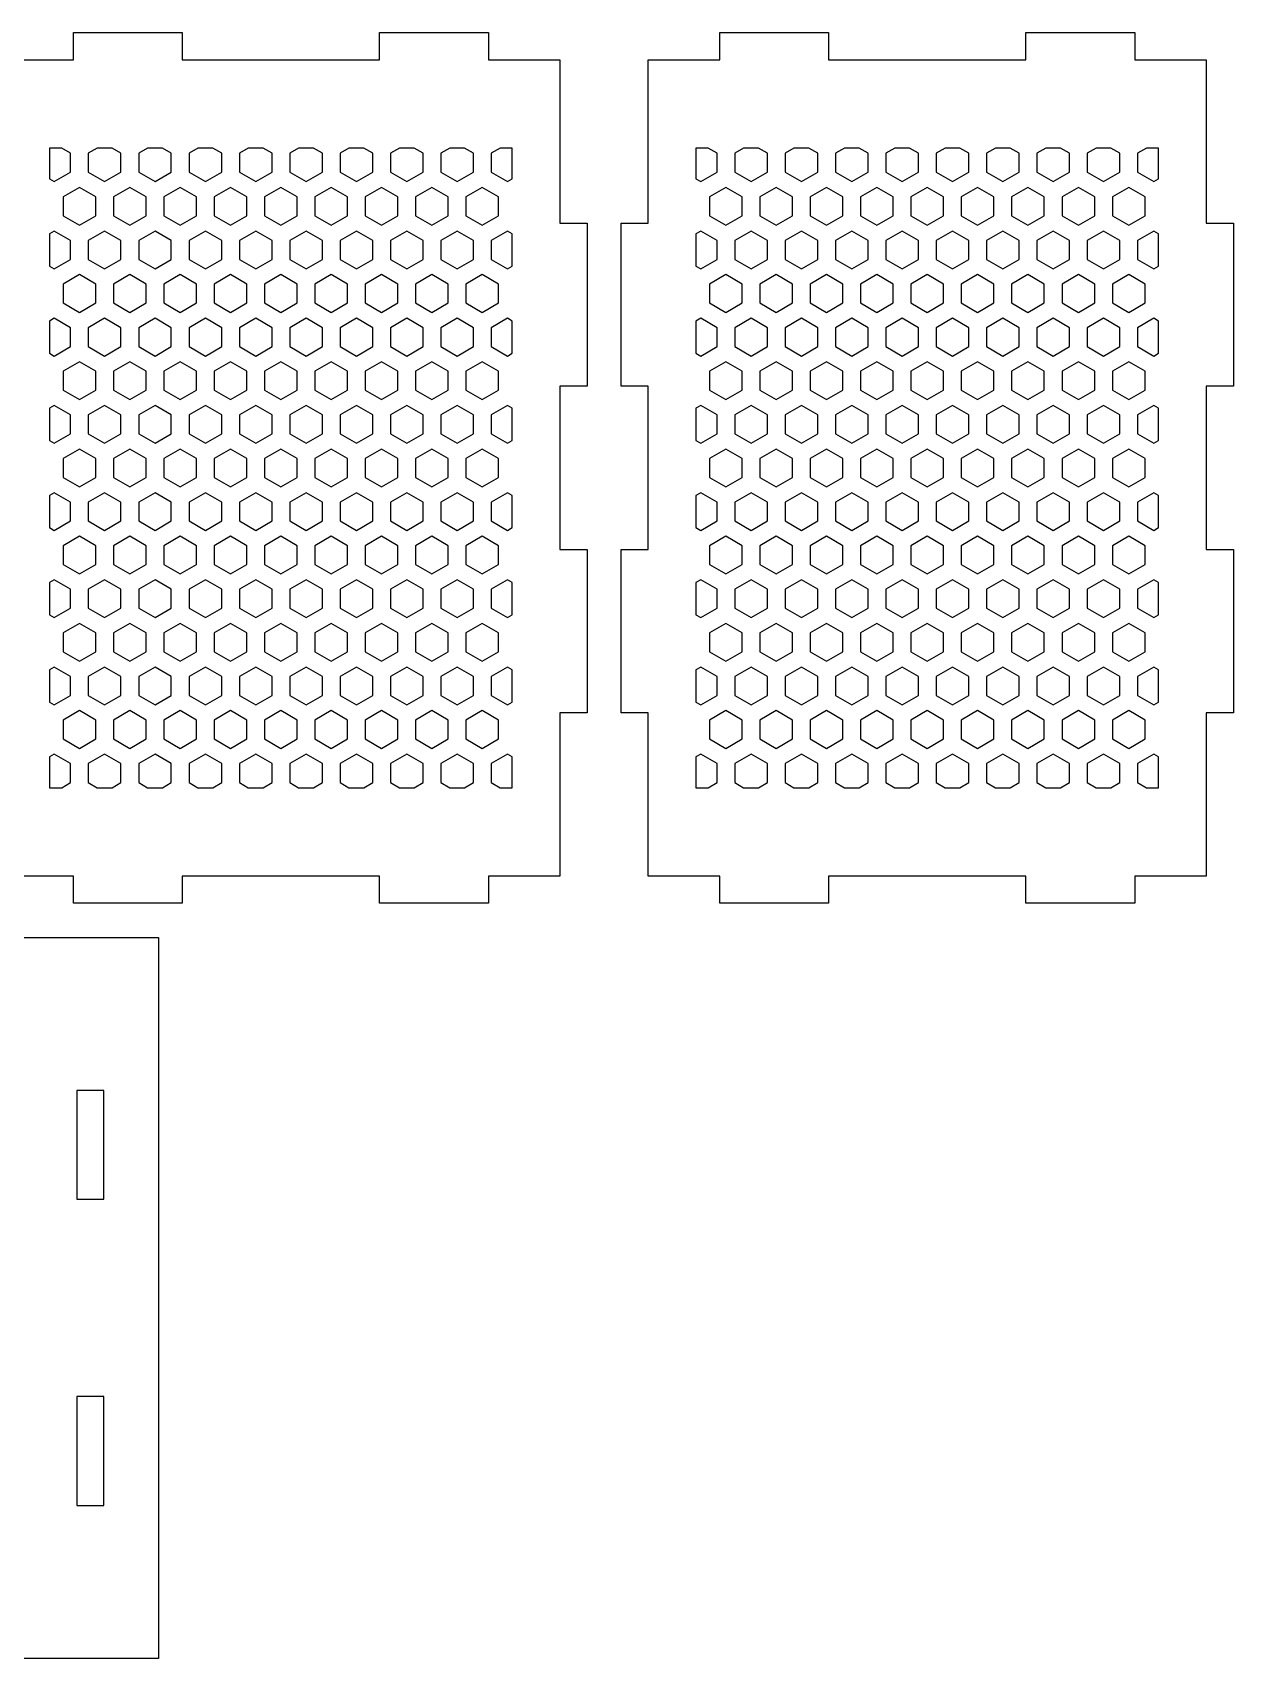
# Model space of a CAD drawing. Header units: millimetres. Extents: x 0 to 375, y -239 to 0.
# Drawn here: x 198.5 to 375, y -239 to 0 of the extents above; entities that cross this region are included whole.
import ezdxf

# ---------------------------------------------------------------- set-up
doc = ezdxf.new("R2010")
doc.units = ezdxf.units.MM
doc.layers.add('CUT', color=1, linetype='Continuous')

msp = doc.modelspace()

# ---------------------------------------------------------------- linework, layer by layer
at = {"layer": 'CUT'}
msp.add_lwpolyline([(194, -4), (204.5, -4), (204.5, 0), (220.5, 0), (220.5, -4), (249.5, -4), (249.5, 0), (265.5, 0), (265.5, -4), (276, -4), (276, -28), (280, -28), (280, -52), (276, -52), (276, -76), (280, -76), (280, -100), (276, -100), (276, -124), (265.5, -124), (265.5, -128), (265.5, -128), (249.5, -128), (249.5, -124), (220.5, -124), (220.5, -128), (204.5, -128), (204.5, -124), (194, -124)], dxfattribs=at)
for points in [[(360.5, -128), (344.5, -128), (344.5, -124), (315.5, -124), (315.5, -128), (299.5, -128), (299.5, -124), (289, -124), (289, -100), (285, -100), (285, -76), (289, -76), (289, -52), (285, -52), (285, -28), (289, -28), (289, -4), (299.5, -4), (299.5, 0), (315.5, 0), (315.5, -4), (344.5, -4), (344.5, 0), (360.5, 0), (360.5, -4), (371, -4), (371, -28), (375, -28), (375, -52), (371, -52), (371, -76), (375, -76), (375, -100), (371, -100), (371, -124), (360.5, -124), (360.5, -128)], [(204.1, -20.53), (204.1, -17.75), (202.79, -17), (201, -17), (201, -21.51), (201.7, -21.91), (204.1, -20.53)], [(211.5, -20.53), (211.5, -17.75), (210.19, -17), (208.01, -17), (206.7, -17.75), (206.7, -20.53), (209.1, -21.91), (211.5, -20.53)], [(218.9, -20.53), (218.9, -17.75), (217.59, -17), (215.41, -17), (214.1, -17.75), (214.1, -20.53), (216.5, -21.91), (218.9, -20.53)], [(226.3, -20.53), (226.3, -17.75), (224.99, -17), (222.81, -17), (221.5, -17.75), (221.5, -20.53), (223.9, -21.91), (226.3, -20.53)], [(233.7, -17.75), (232.39, -17), (230.21, -17), (228.9, -17.75), (228.9, -20.53), (231.3, -21.91), (233.7, -20.53), (233.7, -17.75)], [(241.1, -17.75), (239.79, -17), (237.61, -17), (236.3, -17.75), (236.3, -20.53), (238.7, -21.91), (241.1, -20.53), (241.1, -17.75)], [(248.5, -20.53), (248.5, -17.75), (247.19, -17), (245.01, -17), (243.7, -17.75), (243.7, -20.53), (246.1, -21.91), (248.5, -20.53)], [(255.9, -20.53), (255.9, -17.75), (254.59, -17), (252.41, -17), (251.1, -17.75), (251.1, -20.53), (253.5, -21.91), (255.9, -20.53)], [(263.3, -17.75), (261.99, -17), (259.81, -17), (258.5, -17.75), (258.5, -20.53), (260.9, -21.91), (263.3, -20.53), (263.3, -17.75)], [(265.9, -20.53), (268.3, -21.91), (269, -21.51), (269, -17), (267.21, -17), (265.9, -17.75), (265.9, -20.53)], [(299.1, -20.53), (299.1, -17.75), (297.79, -17), (296, -17), (296, -21.51), (296.7, -21.91), (299.1, -20.53)], [(306.5, -20.53), (306.5, -17.75), (305.19, -17), (303.01, -17), (301.7, -17.75), (301.7, -20.53), (304.1, -21.91), (306.5, -20.53)], [(313.9, -20.53), (313.9, -17.75), (312.59, -17), (310.41, -17), (309.1, -17.75), (309.1, -20.53), (311.5, -21.91), (313.9, -20.53)], [(321.3, -20.53), (321.3, -17.75), (319.99, -17), (317.81, -17), (316.5, -17.75), (316.5, -20.53), (318.9, -21.91), (321.3, -20.53)], [(328.7, -17.75), (327.39, -17), (325.21, -17), (323.9, -17.75), (323.9, -20.53), (326.3, -21.91), (328.7, -20.53), (328.7, -17.75)], [(336.1, -17.75), (334.79, -17), (332.61, -17), (331.3, -17.75), (331.3, -20.53), (333.7, -21.91), (336.1, -20.53), (336.1, -17.75)], [(343.5, -20.53), (343.5, -17.75), (342.19, -17), (340.01, -17), (338.7, -17.75), (338.7, -20.53), (341.1, -21.91), (343.5, -20.53)], [(350.9, -20.53), (350.9, -17.75), (349.59, -17), (347.41, -17), (346.1, -17.75), (346.1, -20.53), (348.5, -21.91), (350.9, -20.53)], [(358.3, -17.75), (356.99, -17), (354.81, -17), (353.5, -17.75), (353.5, -20.53), (355.9, -21.91), (358.3, -20.53), (358.3, -17.75)], [(360.9, -20.53), (363.3, -21.91), (364, -21.51), (364, -17), (362.21, -17), (360.9, -17.75), (360.9, -20.53)], [(207.8, -26.93), (207.8, -24.16), (205.4, -22.78), (203, -24.16), (203, -26.93), (205.4, -28.32), (207.8, -26.93)], [(215.2, -26.93), (215.2, -24.16), (212.8, -22.78), (210.4, -24.16), (210.4, -26.93), (212.8, -28.32), (215.2, -26.93)], [(220.2, -28.32), (222.6, -26.93), (222.6, -24.16), (220.2, -22.78), (217.8, -24.16), (217.8, -26.93), (220.2, -28.32)], [(230, -26.93), (230, -24.16), (227.6, -22.78), (225.2, -24.16), (225.2, -26.93), (227.6, -28.32), (230, -26.93)], [(237.4, -26.93), (237.4, -24.16), (235, -22.78), (232.6, -24.16), (232.6, -26.93), (235, -28.32), (237.4, -26.93)], [(244.8, -26.93), (244.8, -24.16), (242.4, -22.78), (240, -24.16), (240, -26.93), (242.4, -28.32), (244.8, -26.93)], [(249.8, -28.32), (252.2, -26.93), (252.2, -24.16), (249.8, -22.78), (247.4, -24.16), (247.4, -26.93), (249.8, -28.32)], [(259.6, -26.93), (259.6, -24.16), (257.2, -22.78), (254.8, -24.16), (254.8, -26.93), (257.2, -28.32), (259.6, -26.93)], [(267, -26.93), (267, -24.16), (264.6, -22.78), (262.2, -24.16), (262.2, -26.93), (264.6, -28.32), (267, -26.93)], [(302.8, -26.93), (302.8, -24.16), (300.4, -22.78), (298, -24.16), (298, -26.93), (300.4, -28.32), (302.8, -26.93)], [(310.2, -26.93), (310.2, -24.16), (307.8, -22.78), (305.4, -24.16), (305.4, -26.93), (307.8, -28.32), (310.2, -26.93)], [(315.2, -28.32), (317.6, -26.93), (317.6, -24.16), (315.2, -22.78), (312.8, -24.16), (312.8, -26.93), (315.2, -28.32)], [(325, -26.93), (325, -24.16), (322.6, -22.78), (320.2, -24.16), (320.2, -26.93), (322.6, -28.32), (325, -26.93)], [(332.4, -26.93), (332.4, -24.16), (330, -22.78), (327.6, -24.16), (327.6, -26.93), (330, -28.32), (332.4, -26.93)], [(339.8, -26.93), (339.8, -24.16), (337.4, -22.78), (335, -24.16), (335, -26.93), (337.4, -28.32), (339.8, -26.93)], [(344.8, -28.32), (347.2, -26.93), (347.2, -24.16), (344.8, -22.78), (342.4, -24.16), (342.4, -26.93), (344.8, -28.32)], [(354.6, -26.93), (354.6, -24.16), (352.2, -22.78), (349.8, -24.16), (349.8, -26.93), (352.2, -28.32), (354.6, -26.93)], [(362, -26.93), (362, -24.16), (359.6, -22.78), (357.2, -24.16), (357.2, -26.93), (359.6, -28.32), (362, -26.93)], [(204.1, -33.34), (204.1, -30.57), (201.7, -29.19), (201, -29.59), (201, -34.32), (201.7, -34.73), (204.1, -33.34)], [(211.5, -33.34), (211.5, -30.57), (209.1, -29.19), (206.7, -30.57), (206.7, -33.34), (209.1, -34.73), (211.5, -33.34)], [(218.9, -33.34), (218.9, -30.57), (216.5, -29.19), (214.1, -30.57), (214.1, -33.34), (216.5, -34.73), (218.9, -33.34)], [(226.3, -33.34), (226.3, -30.57), (223.9, -29.19), (221.5, -30.57), (221.5, -33.34), (223.9, -34.73), (226.3, -33.34)], [(233.7, -33.34), (233.7, -30.57), (231.3, -29.19), (228.9, -30.57), (228.9, -33.34), (231.3, -34.73), (233.7, -33.34)], [(241.1, -33.34), (241.1, -30.57), (238.7, -29.19), (236.3, -30.57), (236.3, -33.34), (238.7, -34.73), (241.1, -33.34)], [(248.5, -33.34), (248.5, -30.57), (246.1, -29.19), (243.7, -30.57), (243.7, -33.34), (246.1, -34.73), (248.5, -33.34)], [(255.9, -33.34), (255.9, -30.57), (253.5, -29.19), (251.1, -30.57), (251.1, -33.34), (253.5, -34.73), (255.9, -33.34)], [(263.3, -33.34), (263.3, -30.57), (260.9, -29.19), (258.5, -30.57), (258.5, -33.34), (260.9, -34.73), (263.3, -33.34)], [(268.3, -34.73), (269, -34.32), (269, -29.59), (268.3, -29.19), (265.9, -30.57), (265.9, -33.34), (268.3, -34.73)], [(299.1, -33.34), (299.1, -30.57), (296.7, -29.19), (296, -29.59), (296, -34.32), (296.7, -34.73), (299.1, -33.34)], [(306.5, -33.34), (306.5, -30.57), (304.1, -29.19), (301.7, -30.57), (301.7, -33.34), (304.1, -34.73), (306.5, -33.34)], [(313.9, -33.34), (313.9, -30.57), (311.5, -29.19), (309.1, -30.57), (309.1, -33.34), (311.5, -34.73), (313.9, -33.34)], [(321.3, -33.34), (321.3, -30.57), (318.9, -29.19), (316.5, -30.57), (316.5, -33.34), (318.9, -34.73), (321.3, -33.34)], [(328.7, -33.34), (328.7, -30.57), (326.3, -29.19), (323.9, -30.57), (323.9, -33.34), (326.3, -34.73), (328.7, -33.34)], [(336.1, -33.34), (336.1, -30.57), (333.7, -29.19), (331.3, -30.57), (331.3, -33.34), (333.7, -34.73), (336.1, -33.34)], [(343.5, -33.34), (343.5, -30.57), (341.1, -29.19), (338.7, -30.57), (338.7, -33.34), (341.1, -34.73), (343.5, -33.34)], [(350.9, -33.34), (350.9, -30.57), (348.5, -29.19), (346.1, -30.57), (346.1, -33.34), (348.5, -34.73), (350.9, -33.34)], [(358.3, -33.34), (358.3, -30.57), (355.9, -29.19), (353.5, -30.57), (353.5, -33.34), (355.9, -34.73), (358.3, -33.34)], [(363.3, -34.73), (364, -34.32), (364, -29.59), (363.3, -29.19), (360.9, -30.57), (360.9, -33.34), (363.3, -34.73)], [(207.8, -39.75), (207.8, -36.98), (205.4, -35.59), (203, -36.98), (203, -39.75), (205.4, -41.14), (207.8, -39.75)], [(215.2, -39.75), (215.2, -36.98), (212.8, -35.59), (210.4, -36.98), (210.4, -39.75), (212.8, -41.14), (215.2, -39.75)], [(222.6, -39.75), (222.6, -36.98), (220.2, -35.59), (217.8, -36.98), (217.8, -39.75), (220.2, -41.14), (222.6, -39.75)], [(230, -39.75), (230, -36.98), (227.6, -35.59), (225.2, -36.98), (225.2, -39.75), (227.6, -41.14), (230, -39.75)], [(237.4, -39.75), (237.4, -36.98), (235, -35.59), (232.6, -36.98), (232.6, -39.75), (235, -41.14), (237.4, -39.75)], [(242.4, -41.14), (244.8, -39.75), (244.8, -36.98), (242.4, -35.59), (240, -36.98), (240, -39.75), (242.4, -41.14)], [(252.2, -39.75), (252.2, -36.98), (249.8, -35.59), (247.4, -36.98), (247.4, -39.75), (249.8, -41.14), (252.2, -39.75)], [(259.6, -39.75), (259.6, -36.98), (257.2, -35.59), (254.8, -36.98), (254.8, -39.75), (257.2, -41.14), (259.6, -39.75)], [(267, -39.75), (267, -36.98), (264.6, -35.59), (262.2, -36.98), (262.2, -39.75), (264.6, -41.14), (267, -39.75)], [(302.8, -39.75), (302.8, -36.98), (300.4, -35.59), (298, -36.98), (298, -39.75), (300.4, -41.14), (302.8, -39.75)], [(310.2, -39.75), (310.2, -36.98), (307.8, -35.59), (305.4, -36.98), (305.4, -39.75), (307.8, -41.14), (310.2, -39.75)], [(317.6, -39.75), (317.6, -36.98), (315.2, -35.59), (312.8, -36.98), (312.8, -39.75), (315.2, -41.14), (317.6, -39.75)], [(325, -39.75), (325, -36.98), (322.6, -35.59), (320.2, -36.98), (320.2, -39.75), (322.6, -41.14), (325, -39.75)], [(332.4, -39.75), (332.4, -36.98), (330, -35.59), (327.6, -36.98), (327.6, -39.75), (330, -41.14), (332.4, -39.75)], [(337.4, -41.14), (339.8, -39.75), (339.8, -36.98), (337.4, -35.59), (335, -36.98), (335, -39.75), (337.4, -41.14)], [(347.2, -39.75), (347.2, -36.98), (344.8, -35.59), (342.4, -36.98), (342.4, -39.75), (344.8, -41.14), (347.2, -39.75)], [(354.6, -39.75), (354.6, -36.98), (352.2, -35.59), (349.8, -36.98), (349.8, -39.75), (352.2, -41.14), (354.6, -39.75)], [(362, -39.75), (362, -36.98), (359.6, -35.59), (357.2, -36.98), (357.2, -39.75), (359.6, -41.14), (362, -39.75)], [(201.7, -47.55), (204.1, -46.16), (204.1, -43.39), (201.7, -42), (201, -42.41), (201, -47.14), (201.7, -47.55)], [(209.1, -47.55), (211.5, -46.16), (211.5, -43.39), (209.1, -42), (206.7, -43.39), (206.7, -46.16), (209.1, -47.55)], [(218.9, -46.16), (218.9, -43.39), (216.5, -42), (214.1, -43.39), (214.1, -46.16), (216.5, -47.55), (218.9, -46.16)], [(223.9, -47.55), (226.3, -46.16), (226.3, -43.39), (223.9, -42), (221.5, -43.39), (221.5, -46.16), (223.9, -47.55)], [(233.7, -46.16), (233.7, -43.39), (231.3, -42), (228.9, -43.39), (228.9, -46.16), (231.3, -47.55), (233.7, -46.16)], [(238.7, -47.55), (241.1, -46.16), (241.1, -43.39), (238.7, -42), (236.3, -43.39), (236.3, -46.16), (238.7, -47.55)], [(248.5, -46.16), (248.5, -43.39), (246.1, -42), (243.7, -43.39), (243.7, -46.16), (246.1, -47.55), (248.5, -46.16)], [(253.5, -47.55), (255.9, -46.16), (255.9, -43.39), (253.5, -42), (251.1, -43.39), (251.1, -46.16), (253.5, -47.55)], [(263.3, -46.16), (263.3, -43.39), (260.9, -42), (258.5, -43.39), (258.5, -46.16), (260.9, -47.55), (263.3, -46.16)], [(265.9, -46.16), (268.3, -47.55), (269, -47.14), (269, -42.41), (268.3, -42), (265.9, -43.39), (265.9, -46.16)], [(296.7, -47.55), (299.1, -46.16), (299.1, -43.39), (296.7, -42), (296, -42.41), (296, -47.14), (296.7, -47.55)], [(304.1, -47.55), (306.5, -46.16), (306.5, -43.39), (304.1, -42), (301.7, -43.39), (301.7, -46.16), (304.1, -47.55)], [(313.9, -46.16), (313.9, -43.39), (311.5, -42), (309.1, -43.39), (309.1, -46.16), (311.5, -47.55), (313.9, -46.16)], [(318.9, -47.55), (321.3, -46.16), (321.3, -43.39), (318.9, -42), (316.5, -43.39), (316.5, -46.16), (318.9, -47.55)], [(328.7, -46.16), (328.7, -43.39), (326.3, -42), (323.9, -43.39), (323.9, -46.16), (326.3, -47.55), (328.7, -46.16)], [(333.7, -47.55), (336.1, -46.16), (336.1, -43.39), (333.7, -42), (331.3, -43.39), (331.3, -46.16), (333.7, -47.55)], [(343.5, -46.16), (343.5, -43.39), (341.1, -42), (338.7, -43.39), (338.7, -46.16), (341.1, -47.55), (343.5, -46.16)], [(348.5, -47.55), (350.9, -46.16), (350.9, -43.39), (348.5, -42), (346.1, -43.39), (346.1, -46.16), (348.5, -47.55)], [(358.3, -46.16), (358.3, -43.39), (355.9, -42), (353.5, -43.39), (353.5, -46.16), (355.9, -47.55), (358.3, -46.16)], [(360.9, -46.16), (363.3, -47.55), (364, -47.14), (364, -42.41), (363.3, -42), (360.9, -43.39), (360.9, -46.16)], [(207.8, -52.57), (207.8, -49.8), (205.4, -48.41), (203, -49.8), (203, -52.57), (205.4, -53.95), (207.8, -52.57)], [(215.2, -52.57), (215.2, -49.8), (212.8, -48.41), (210.4, -49.8), (210.4, -52.57), (212.8, -53.95), (215.2, -52.57)], [(220.2, -53.95), (222.6, -52.57), (222.6, -49.8), (220.2, -48.41), (217.8, -49.8), (217.8, -52.57), (220.2, -53.95)], [(230, -52.57), (230, -49.8), (227.6, -48.41), (225.2, -49.8), (225.2, -52.57), (227.6, -53.95), (230, -52.57)], [(237.4, -52.57), (237.4, -49.8), (235, -48.41), (232.6, -49.8), (232.6, -52.57), (235, -53.95), (237.4, -52.57)], [(244.8, -52.57), (244.8, -49.8), (242.4, -48.41), (240, -49.8), (240, -52.57), (242.4, -53.95), (244.8, -52.57)], [(252.2, -52.57), (252.2, -49.8), (249.8, -48.41), (247.4, -49.8), (247.4, -52.57), (249.8, -53.95), (252.2, -52.57)], [(259.6, -52.57), (259.6, -49.8), (257.2, -48.41), (254.8, -49.8), (254.8, -52.57), (257.2, -53.95), (259.6, -52.57)], [(267, -52.57), (267, -49.8), (264.6, -48.41), (262.2, -49.8), (262.2, -52.57), (264.6, -53.95), (267, -52.57)], [(302.8, -52.57), (302.8, -49.8), (300.4, -48.41), (298, -49.8), (298, -52.57), (300.4, -53.95), (302.8, -52.57)], [(310.2, -52.57), (310.2, -49.8), (307.8, -48.41), (305.4, -49.8), (305.4, -52.57), (307.8, -53.95), (310.2, -52.57)], [(315.2, -53.95), (317.6, -52.57), (317.6, -49.8), (315.2, -48.41), (312.8, -49.8), (312.8, -52.57), (315.2, -53.95)], [(325, -52.57), (325, -49.8), (322.6, -48.41), (320.2, -49.8), (320.2, -52.57), (322.6, -53.95), (325, -52.57)], [(332.4, -52.57), (332.4, -49.8), (330, -48.41), (327.6, -49.8), (327.6, -52.57), (330, -53.95), (332.4, -52.57)], [(339.8, -52.57), (339.8, -49.8), (337.4, -48.41), (335, -49.8), (335, -52.57), (337.4, -53.95), (339.8, -52.57)], [(347.2, -52.57), (347.2, -49.8), (344.8, -48.41), (342.4, -49.8), (342.4, -52.57), (344.8, -53.95), (347.2, -52.57)], [(354.6, -52.57), (354.6, -49.8), (352.2, -48.41), (349.8, -49.8), (349.8, -52.57), (352.2, -53.95), (354.6, -52.57)], [(362, -52.57), (362, -49.8), (359.6, -48.41), (357.2, -49.8), (357.2, -52.57), (359.6, -53.95), (362, -52.57)], [(204.1, -58.98), (204.1, -56.21), (201.7, -54.82), (201, -55.22), (201, -59.96), (201.7, -60.36), (204.1, -58.98)], [(211.5, -58.98), (211.5, -56.21), (209.1, -54.82), (206.7, -56.21), (206.7, -58.98), (209.1, -60.36), (211.5, -58.98)], [(218.9, -58.98), (218.9, -56.21), (216.5, -54.82), (214.1, -56.21), (214.1, -58.98), (216.5, -60.36), (218.9, -58.98)], [(226.3, -58.98), (226.3, -56.21), (223.9, -54.82), (221.5, -56.21), (221.5, -58.98), (223.9, -60.36), (226.3, -58.98)], [(233.7, -58.98), (233.7, -56.21), (231.3, -54.82), (228.9, -56.21), (228.9, -58.98), (231.3, -60.36), (233.7, -58.98)], [(241.1, -58.98), (241.1, -56.21), (238.7, -54.82), (236.3, -56.21), (236.3, -58.98), (238.7, -60.36), (241.1, -58.98)], [(248.5, -58.98), (248.5, -56.21), (246.1, -54.82), (243.7, -56.21), (243.7, -58.98), (246.1, -60.36), (248.5, -58.98)], [(255.9, -58.98), (255.9, -56.21), (253.5, -54.82), (251.1, -56.21), (251.1, -58.98), (253.5, -60.36), (255.9, -58.98)], [(263.3, -58.98), (263.3, -56.21), (260.9, -54.82), (258.5, -56.21), (258.5, -58.98), (260.9, -60.36), (263.3, -58.98)], [(268.3, -60.36), (269, -59.96), (269, -55.22), (268.3, -54.82), (265.9, -56.21), (265.9, -58.98), (268.3, -60.36)], [(299.1, -58.98), (299.1, -56.21), (296.7, -54.82), (296, -55.22), (296, -59.96), (296.7, -60.36), (299.1, -58.98)], [(306.5, -58.98), (306.5, -56.21), (304.1, -54.82), (301.7, -56.21), (301.7, -58.98), (304.1, -60.36), (306.5, -58.98)], [(313.9, -58.98), (313.9, -56.21), (311.5, -54.82), (309.1, -56.21), (309.1, -58.98), (311.5, -60.36), (313.9, -58.98)], [(321.3, -58.98), (321.3, -56.21), (318.9, -54.82), (316.5, -56.21), (316.5, -58.98), (318.9, -60.36), (321.3, -58.98)], [(328.7, -58.98), (328.7, -56.21), (326.3, -54.82), (323.9, -56.21), (323.9, -58.98), (326.3, -60.36), (328.7, -58.98)], [(336.1, -58.98), (336.1, -56.21), (333.7, -54.82), (331.3, -56.21), (331.3, -58.98), (333.7, -60.36), (336.1, -58.98)], [(343.5, -58.98), (343.5, -56.21), (341.1, -54.82), (338.7, -56.21), (338.7, -58.98), (341.1, -60.36), (343.5, -58.98)], [(350.9, -58.98), (350.9, -56.21), (348.5, -54.82), (346.1, -56.21), (346.1, -58.98), (348.5, -60.36), (350.9, -58.98)], [(358.3, -58.98), (358.3, -56.21), (355.9, -54.82), (353.5, -56.21), (353.5, -58.98), (355.9, -60.36), (358.3, -58.98)], [(363.3, -60.36), (364, -59.96), (364, -55.22), (363.3, -54.82), (360.9, -56.21), (360.9, -58.98), (363.3, -60.36)], [(207.8, -65.39), (207.8, -62.61), (205.4, -61.23), (203, -62.61), (203, -65.39), (205.4, -66.77), (207.8, -65.39)], [(215.2, -65.39), (215.2, -62.61), (212.8, -61.23), (210.4, -62.61), (210.4, -65.39), (212.8, -66.77), (215.2, -65.39)], [(222.6, -65.39), (222.6, -62.61), (220.2, -61.23), (217.8, -62.61), (217.8, -65.39), (220.2, -66.77), (222.6, -65.39)], [(230, -65.39), (230, -62.61), (227.6, -61.23), (225.2, -62.61), (225.2, -65.39), (227.6, -66.77), (230, -65.39)], [(237.4, -65.39), (237.4, -62.61), (235, -61.23), (232.6, -62.61), (232.6, -65.39), (235, -66.77), (237.4, -65.39)], [(244.8, -65.39), (244.8, -62.61), (242.4, -61.23), (240, -62.61), (240, -65.39), (242.4, -66.77), (244.8, -65.39)], [(249.8, -66.77), (252.2, -65.39), (252.2, -62.61), (249.8, -61.23), (247.4, -62.61), (247.4, -65.39), (249.8, -66.77)], [(257.2, -66.77), (259.6, -65.39), (259.6, -62.61), (257.2, -61.23), (254.8, -62.61), (254.8, -65.39), (257.2, -66.77)], [(267, -65.39), (267, -62.61), (264.6, -61.23), (262.2, -62.61), (262.2, -65.39), (264.6, -66.77), (267, -65.39)], [(302.8, -65.39), (302.8, -62.61), (300.4, -61.23), (298, -62.61), (298, -65.39), (300.4, -66.77), (302.8, -65.39)], [(310.2, -65.39), (310.2, -62.61), (307.8, -61.23), (305.4, -62.61), (305.4, -65.39), (307.8, -66.77), (310.2, -65.39)], [(317.6, -65.39), (317.6, -62.61), (315.2, -61.23), (312.8, -62.61), (312.8, -65.39), (315.2, -66.77), (317.6, -65.39)], [(325, -65.39), (325, -62.61), (322.6, -61.23), (320.2, -62.61), (320.2, -65.39), (322.6, -66.77), (325, -65.39)], [(332.4, -65.39), (332.4, -62.61), (330, -61.23), (327.6, -62.61), (327.6, -65.39), (330, -66.77), (332.4, -65.39)], [(339.8, -65.39), (339.8, -62.61), (337.4, -61.23), (335, -62.61), (335, -65.39), (337.4, -66.77), (339.8, -65.39)], [(344.8, -66.77), (347.2, -65.39), (347.2, -62.61), (344.8, -61.23), (342.4, -62.61), (342.4, -65.39), (344.8, -66.77)], [(352.2, -66.77), (354.6, -65.39), (354.6, -62.61), (352.2, -61.23), (349.8, -62.61), (349.8, -65.39), (352.2, -66.77)], [(362, -65.39), (362, -62.61), (359.6, -61.23), (357.2, -62.61), (357.2, -65.39), (359.6, -66.77), (362, -65.39)], [(201.7, -73.18), (204.1, -71.79), (204.1, -69.02), (201.7, -67.64), (201, -68.04), (201, -72.78), (201.7, -73.18)], [(209.1, -73.18), (211.5, -71.79), (211.5, -69.02), (209.1, -67.64), (206.7, -69.02), (206.7, -71.79), (209.1, -73.18)], [(216.5, -73.18), (218.9, -71.79), (218.9, -69.02), (216.5, -67.64), (214.1, -69.02), (214.1, -71.79), (216.5, -73.18)], [(226.3, -71.79), (226.3, -69.02), (223.9, -67.64), (221.5, -69.02), (221.5, -71.79), (223.9, -73.18), (226.3, -71.79)], [(231.3, -73.18), (233.7, -71.79), (233.7, -69.02), (231.3, -67.64), (228.9, -69.02), (228.9, -71.79), (231.3, -73.18)], [(241.1, -71.79), (241.1, -69.02), (238.7, -67.64), (236.3, -69.02), (236.3, -71.79), (238.7, -73.18), (241.1, -71.79)], [(246.1, -73.18), (248.5, -71.79), (248.5, -69.02), (246.1, -67.64), (243.7, -69.02), (243.7, -71.79), (246.1, -73.18)], [(255.9, -71.79), (255.9, -69.02), (253.5, -67.64), (251.1, -69.02), (251.1, -71.79), (253.5, -73.18), (255.9, -71.79)], [(263.3, -71.79), (263.3, -69.02), (260.9, -67.64), (258.5, -69.02), (258.5, -71.79), (260.9, -73.18), (263.3, -71.79)], [(265.9, -71.79), (268.3, -73.18), (269, -72.78), (269, -68.04), (268.3, -67.64), (265.9, -69.02), (265.9, -71.79)], [(296.7, -73.18), (299.1, -71.79), (299.1, -69.02), (296.7, -67.64), (296, -68.04), (296, -72.78), (296.7, -73.18)], [(304.1, -73.18), (306.5, -71.79), (306.5, -69.02), (304.1, -67.64), (301.7, -69.02), (301.7, -71.79), (304.1, -73.18)], [(311.5, -73.18), (313.9, -71.79), (313.9, -69.02), (311.5, -67.64), (309.1, -69.02), (309.1, -71.79), (311.5, -73.18)], [(321.3, -71.79), (321.3, -69.02), (318.9, -67.64), (316.5, -69.02), (316.5, -71.79), (318.9, -73.18), (321.3, -71.79)], [(326.3, -73.18), (328.7, -71.79), (328.7, -69.02), (326.3, -67.64), (323.9, -69.02), (323.9, -71.79), (326.3, -73.18)], [(336.1, -71.79), (336.1, -69.02), (333.7, -67.64), (331.3, -69.02), (331.3, -71.79), (333.7, -73.18), (336.1, -71.79)], [(341.1, -73.18), (343.5, -71.79), (343.5, -69.02), (341.1, -67.64), (338.7, -69.02), (338.7, -71.79), (341.1, -73.18)], [(350.9, -71.79), (350.9, -69.02), (348.5, -67.64), (346.1, -69.02), (346.1, -71.79), (348.5, -73.18), (350.9, -71.79)], [(358.3, -71.79), (358.3, -69.02), (355.9, -67.64), (353.5, -69.02), (353.5, -71.79), (355.9, -73.18), (358.3, -71.79)], [(360.9, -71.79), (363.3, -73.18), (364, -72.78), (364, -68.04), (363.3, -67.64), (360.9, -69.02), (360.9, -71.79)], [(207.8, -78.2), (207.8, -75.43), (205.4, -74.05), (203, -75.43), (203, -78.2), (205.4, -79.59), (207.8, -78.2)], [(215.2, -78.2), (215.2, -75.43), (212.8, -74.05), (210.4, -75.43), (210.4, -78.2), (212.8, -79.59), (215.2, -78.2)], [(222.6, -78.2), (222.6, -75.43), (220.2, -74.05), (217.8, -75.43), (217.8, -78.2), (220.2, -79.59), (222.6, -78.2)], [(230, -78.2), (230, -75.43), (227.6, -74.05), (225.2, -75.43), (225.2, -78.2), (227.6, -79.59), (230, -78.2)], [(237.4, -78.2), (237.4, -75.43), (235, -74.05), (232.6, -75.43), (232.6, -78.2), (235, -79.59), (237.4, -78.2)], [(244.8, -78.2), (244.8, -75.43), (242.4, -74.05), (240, -75.43), (240, -78.2), (242.4, -79.59), (244.8, -78.2)], [(252.2, -78.2), (252.2, -75.43), (249.8, -74.05), (247.4, -75.43), (247.4, -78.2), (249.8, -79.59), (252.2, -78.2)], [(259.6, -78.2), (259.6, -75.43), (257.2, -74.05), (254.8, -75.43), (254.8, -78.2), (257.2, -79.59), (259.6, -78.2)], [(267, -78.2), (267, -75.43), (264.6, -74.05), (262.2, -75.43), (262.2, -78.2), (264.6, -79.59), (267, -78.2)], [(302.8, -78.2), (302.8, -75.43), (300.4, -74.05), (298, -75.43), (298, -78.2), (300.4, -79.59), (302.8, -78.2)], [(310.2, -78.2), (310.2, -75.43), (307.8, -74.05), (305.4, -75.43), (305.4, -78.2), (307.8, -79.59), (310.2, -78.2)], [(317.6, -78.2), (317.6, -75.43), (315.2, -74.05), (312.8, -75.43), (312.8, -78.2), (315.2, -79.59), (317.6, -78.2)], [(325, -78.2), (325, -75.43), (322.6, -74.05), (320.2, -75.43), (320.2, -78.2), (322.6, -79.59), (325, -78.2)], [(332.4, -78.2), (332.4, -75.43), (330, -74.05), (327.6, -75.43), (327.6, -78.2), (330, -79.59), (332.4, -78.2)], [(339.8, -78.2), (339.8, -75.43), (337.4, -74.05), (335, -75.43), (335, -78.2), (337.4, -79.59), (339.8, -78.2)], [(347.2, -78.2), (347.2, -75.43), (344.8, -74.05), (342.4, -75.43), (342.4, -78.2), (344.8, -79.59), (347.2, -78.2)], [(354.6, -78.2), (354.6, -75.43), (352.2, -74.05), (349.8, -75.43), (349.8, -78.2), (352.2, -79.59), (354.6, -78.2)], [(362, -78.2), (362, -75.43), (359.6, -74.05), (357.2, -75.43), (357.2, -78.2), (359.6, -79.59), (362, -78.2)], [(204.1, -84.61), (204.1, -81.84), (201.7, -80.45), (201, -80.86), (201, -85.59), (201.7, -86), (204.1, -84.61)], [(211.5, -84.61), (211.5, -81.84), (209.1, -80.45), (206.7, -81.84), (206.7, -84.61), (209.1, -86), (211.5, -84.61)], [(218.9, -84.61), (218.9, -81.84), (216.5, -80.45), (214.1, -81.84), (214.1, -84.61), (216.5, -86), (218.9, -84.61)], [(226.3, -84.61), (226.3, -81.84), (223.9, -80.45), (221.5, -81.84), (221.5, -84.61), (223.9, -86), (226.3, -84.61)], [(233.7, -84.61), (233.7, -81.84), (231.3, -80.45), (228.9, -81.84), (228.9, -84.61), (231.3, -86), (233.7, -84.61)], [(241.1, -84.61), (241.1, -81.84), (238.7, -80.45), (236.3, -81.84), (236.3, -84.61), (238.7, -86), (241.1, -84.61)], [(248.5, -84.61), (248.5, -81.84), (246.1, -80.45), (243.7, -81.84), (243.7, -84.61), (246.1, -86), (248.5, -84.61)], [(255.9, -84.61), (255.9, -81.84), (253.5, -80.45), (251.1, -81.84), (251.1, -84.61), (253.5, -86), (255.9, -84.61)], [(263.3, -84.61), (263.3, -81.84), (260.9, -80.45), (258.5, -81.84), (258.5, -84.61), (260.9, -86), (263.3, -84.61)], [(268.3, -86), (269, -85.59), (269, -80.86), (268.3, -80.45), (265.9, -81.84), (265.9, -84.61), (268.3, -86)], [(299.1, -84.61), (299.1, -81.84), (296.7, -80.45), (296, -80.86), (296, -85.59), (296.7, -86), (299.1, -84.61)], [(306.5, -84.61), (306.5, -81.84), (304.1, -80.45), (301.7, -81.84), (301.7, -84.61), (304.1, -86), (306.5, -84.61)], [(313.9, -84.61), (313.9, -81.84), (311.5, -80.45), (309.1, -81.84), (309.1, -84.61), (311.5, -86), (313.9, -84.61)], [(321.3, -84.61), (321.3, -81.84), (318.9, -80.45), (316.5, -81.84), (316.5, -84.61), (318.9, -86), (321.3, -84.61)], [(328.7, -84.61), (328.7, -81.84), (326.3, -80.45), (323.9, -81.84), (323.9, -84.61), (326.3, -86), (328.7, -84.61)], [(336.1, -84.61), (336.1, -81.84), (333.7, -80.45), (331.3, -81.84), (331.3, -84.61), (333.7, -86), (336.1, -84.61)], [(343.5, -84.61), (343.5, -81.84), (341.1, -80.45), (338.7, -81.84), (338.7, -84.61), (341.1, -86), (343.5, -84.61)], [(350.9, -84.61), (350.9, -81.84), (348.5, -80.45), (346.1, -81.84), (346.1, -84.61), (348.5, -86), (350.9, -84.61)], [(358.3, -84.61), (358.3, -81.84), (355.9, -80.45), (353.5, -81.84), (353.5, -84.61), (355.9, -86), (358.3, -84.61)], [(363.3, -86), (364, -85.59), (364, -80.86), (363.3, -80.45), (360.9, -81.84), (360.9, -84.61), (363.3, -86)], [(207.8, -91.02), (207.8, -88.25), (205.4, -86.86), (203, -88.25), (203, -91.02), (205.4, -92.41), (207.8, -91.02)], [(215.2, -91.02), (215.2, -88.25), (212.8, -86.86), (210.4, -88.25), (210.4, -91.02), (212.8, -92.41), (215.2, -91.02)], [(222.6, -91.02), (222.6, -88.25), (220.2, -86.86), (217.8, -88.25), (217.8, -91.02), (220.2, -92.41), (222.6, -91.02)], [(230, -91.02), (230, -88.25), (227.6, -86.86), (225.2, -88.25), (225.2, -91.02), (227.6, -92.41), (230, -91.02)], [(235, -92.41), (237.4, -91.02), (237.4, -88.25), (235, -86.86), (232.6, -88.25), (232.6, -91.02), (235, -92.41)], [(244.8, -91.02), (244.8, -88.25), (242.4, -86.86), (240, -88.25), (240, -91.02), (242.4, -92.41), (244.8, -91.02)], [(249.8, -92.41), (252.2, -91.02), (252.2, -88.25), (249.8, -86.86), (247.4, -88.25), (247.4, -91.02), (249.8, -92.41)], [(257.2, -92.41), (259.6, -91.02), (259.6, -88.25), (257.2, -86.86), (254.8, -88.25), (254.8, -91.02), (257.2, -92.41)], [(267, -91.02), (267, -88.25), (264.6, -86.86), (262.2, -88.25), (262.2, -91.02), (264.6, -92.41), (267, -91.02)], [(302.8, -91.02), (302.8, -88.25), (300.4, -86.86), (298, -88.25), (298, -91.02), (300.4, -92.41), (302.8, -91.02)], [(310.2, -91.02), (310.2, -88.25), (307.8, -86.86), (305.4, -88.25), (305.4, -91.02), (307.8, -92.41), (310.2, -91.02)], [(317.6, -91.02), (317.6, -88.25), (315.2, -86.86), (312.8, -88.25), (312.8, -91.02), (315.2, -92.41), (317.6, -91.02)], [(325, -91.02), (325, -88.25), (322.6, -86.86), (320.2, -88.25), (320.2, -91.02), (322.6, -92.41), (325, -91.02)], [(330, -92.41), (332.4, -91.02), (332.4, -88.25), (330, -86.86), (327.6, -88.25), (327.6, -91.02), (330, -92.41)], [(339.8, -91.02), (339.8, -88.25), (337.4, -86.86), (335, -88.25), (335, -91.02), (337.4, -92.41), (339.8, -91.02)], [(344.8, -92.41), (347.2, -91.02), (347.2, -88.25), (344.8, -86.86), (342.4, -88.25), (342.4, -91.02), (344.8, -92.41)], [(352.2, -92.41), (354.6, -91.02), (354.6, -88.25), (352.2, -86.86), (349.8, -88.25), (349.8, -91.02), (352.2, -92.41)], [(362, -91.02), (362, -88.25), (359.6, -86.86), (357.2, -88.25), (357.2, -91.02), (359.6, -92.41), (362, -91.02)], [(204.1, -97.43), (204.1, -94.66), (201.7, -93.27), (201, -93.68), (201, -98.41), (201.7, -98.81), (204.1, -97.43)], [(211.5, -97.43), (211.5, -94.66), (209.1, -93.27), (206.7, -94.66), (206.7, -97.43), (209.1, -98.81), (211.5, -97.43)], [(218.9, -97.43), (218.9, -94.66), (216.5, -93.27), (214.1, -94.66), (214.1, -97.43), (216.5, -98.81), (218.9, -97.43)], [(226.3, -97.43), (226.3, -94.66), (223.9, -93.27), (221.5, -94.66), (221.5, -97.43), (223.9, -98.81), (226.3, -97.43)], [(231.3, -98.81), (233.7, -97.43), (233.7, -94.66), (231.3, -93.27), (228.9, -94.66), (228.9, -97.43), (231.3, -98.81)], [(238.7, -98.81), (241.1, -97.43), (241.1, -94.66), (238.7, -93.27), (236.3, -94.66), (236.3, -97.43), (238.7, -98.81)], [(248.5, -97.43), (248.5, -94.66), (246.1, -93.27), (243.7, -94.66), (243.7, -97.43), (246.1, -98.81), (248.5, -97.43)], [(255.9, -97.43), (255.9, -94.66), (253.5, -93.27), (251.1, -94.66), (251.1, -97.43), (253.5, -98.81), (255.9, -97.43)], [(260.9, -98.81), (263.3, -97.43), (263.3, -94.66), (260.9, -93.27), (258.5, -94.66), (258.5, -97.43), (260.9, -98.81)], [(268.3, -98.81), (269, -98.41), (269, -93.68), (268.3, -93.27), (265.9, -94.66), (265.9, -97.43), (268.3, -98.81)], [(299.1, -97.43), (299.1, -94.66), (296.7, -93.27), (296, -93.68), (296, -98.41), (296.7, -98.81), (299.1, -97.43)], [(306.5, -97.43), (306.5, -94.66), (304.1, -93.27), (301.7, -94.66), (301.7, -97.43), (304.1, -98.81), (306.5, -97.43)], [(313.9, -97.43), (313.9, -94.66), (311.5, -93.27), (309.1, -94.66), (309.1, -97.43), (311.5, -98.81), (313.9, -97.43)], [(321.3, -97.43), (321.3, -94.66), (318.9, -93.27), (316.5, -94.66), (316.5, -97.43), (318.9, -98.81), (321.3, -97.43)], [(326.3, -98.81), (328.7, -97.43), (328.7, -94.66), (326.3, -93.27), (323.9, -94.66), (323.9, -97.43), (326.3, -98.81)], [(333.7, -98.81), (336.1, -97.43), (336.1, -94.66), (333.7, -93.27), (331.3, -94.66), (331.3, -97.43), (333.7, -98.81)], [(343.5, -97.43), (343.5, -94.66), (341.1, -93.27), (338.7, -94.66), (338.7, -97.43), (341.1, -98.81), (343.5, -97.43)], [(350.9, -97.43), (350.9, -94.66), (348.5, -93.27), (346.1, -94.66), (346.1, -97.43), (348.5, -98.81), (350.9, -97.43)], [(355.9, -98.81), (358.3, -97.43), (358.3, -94.66), (355.9, -93.27), (353.5, -94.66), (353.5, -97.43), (355.9, -98.81)], [(363.3, -98.81), (364, -98.41), (364, -93.68), (363.3, -93.27), (360.9, -94.66), (360.9, -97.43), (363.3, -98.81)], [(207.8, -103.84), (207.8, -101.07), (205.4, -99.68), (203, -101.07), (203, -103.84), (205.4, -105.22), (207.8, -103.84)], [(215.2, -103.84), (215.2, -101.07), (212.8, -99.68), (210.4, -101.07), (210.4, -103.84), (212.8, -105.22), (215.2, -103.84)], [(222.6, -103.84), (222.6, -101.07), (220.2, -99.68), (217.8, -101.07), (217.8, -103.84), (220.2, -105.22), (222.6, -103.84)], [(230, -103.84), (230, -101.07), (227.6, -99.68), (225.2, -101.07), (225.2, -103.84), (227.6, -105.22), (230, -103.84)], [(237.4, -103.84), (237.4, -101.07), (235, -99.68), (232.6, -101.07), (232.6, -103.84), (235, -105.22), (237.4, -103.84)], [(244.8, -103.84), (244.8, -101.07), (242.4, -99.68), (240, -101.07), (240, -103.84), (242.4, -105.22), (244.8, -103.84)], [(252.2, -103.84), (252.2, -101.07), (249.8, -99.68), (247.4, -101.07), (247.4, -103.84), (249.8, -105.22), (252.2, -103.84)], [(259.6, -103.84), (259.6, -101.07), (257.2, -99.68), (254.8, -101.07), (254.8, -103.84), (257.2, -105.22), (259.6, -103.84)], [(267, -103.84), (267, -101.07), (264.6, -99.68), (262.2, -101.07), (262.2, -103.84), (264.6, -105.22), (267, -103.84)], [(302.8, -103.84), (302.8, -101.07), (300.4, -99.68), (298, -101.07), (298, -103.84), (300.4, -105.22), (302.8, -103.84)], [(310.2, -103.84), (310.2, -101.07), (307.8, -99.68), (305.4, -101.07), (305.4, -103.84), (307.8, -105.22), (310.2, -103.84)], [(317.6, -103.84), (317.6, -101.07), (315.2, -99.68), (312.8, -101.07), (312.8, -103.84), (315.2, -105.22), (317.6, -103.84)], [(325, -103.84), (325, -101.07), (322.6, -99.68), (320.2, -101.07), (320.2, -103.84), (322.6, -105.22), (325, -103.84)], [(332.4, -103.84), (332.4, -101.07), (330, -99.68), (327.6, -101.07), (327.6, -103.84), (330, -105.22), (332.4, -103.84)], [(339.8, -103.84), (339.8, -101.07), (337.4, -99.68), (335, -101.07), (335, -103.84), (337.4, -105.22), (339.8, -103.84)], [(347.2, -103.84), (347.2, -101.07), (344.8, -99.68), (342.4, -101.07), (342.4, -103.84), (344.8, -105.22), (347.2, -103.84)], [(354.6, -103.84), (354.6, -101.07), (352.2, -99.68), (349.8, -101.07), (349.8, -103.84), (352.2, -105.22), (354.6, -103.84)], [(362, -103.84), (362, -101.07), (359.6, -99.68), (357.2, -101.07), (357.2, -103.84), (359.6, -105.22), (362, -103.84)], [(204.1, -110.25), (204.1, -107.47), (201.7, -106.09), (201, -106.49), (201, -111), (202.79, -111), (204.1, -110.25)], [(211.5, -107.47), (209.1, -106.09), (206.7, -107.47), (206.7, -110.25), (208.01, -111), (210.19, -111), (211.5, -110.25), (211.5, -107.47)], [(218.9, -107.47), (216.5, -106.09), (214.1, -107.47), (214.1, -110.25), (215.41, -111), (217.59, -111), (218.9, -110.25), (218.9, -107.47)], [(226.3, -107.47), (223.9, -106.09), (221.5, -107.47), (221.5, -110.25), (222.81, -111), (224.99, -111), (226.3, -110.25), (226.3, -107.47)], [(233.7, -107.47), (231.3, -106.09), (228.9, -107.47), (228.9, -110.25), (230.21, -111), (232.39, -111), (233.7, -110.25), (233.7, -107.47)], [(241.1, -107.47), (238.7, -106.09), (236.3, -107.47), (236.3, -110.25), (237.61, -111), (239.79, -111), (241.1, -110.25), (241.1, -107.47)], [(248.5, -107.47), (246.1, -106.09), (243.7, -107.47), (243.7, -110.25), (245.01, -111), (247.19, -111), (248.5, -110.25), (248.5, -107.47)], [(255.9, -107.47), (253.5, -106.09), (251.1, -107.47), (251.1, -110.25), (252.41, -111), (254.59, -111), (255.9, -110.25), (255.9, -107.47)], [(263.3, -107.47), (260.9, -106.09), (258.5, -107.47), (258.5, -110.25), (259.81, -111), (261.99, -111), (263.3, -110.25), (263.3, -107.47)], [(265.9, -110.25), (267.21, -111), (269, -111), (269, -106.49), (268.3, -106.09), (265.9, -107.47), (265.9, -110.25)], [(299.1, -110.25), (299.1, -107.47), (296.7, -106.09), (296, -106.49), (296, -111), (297.79, -111), (299.1, -110.25)], [(306.5, -107.47), (304.1, -106.09), (301.7, -107.47), (301.7, -110.25), (303.01, -111), (305.19, -111), (306.5, -110.25), (306.5, -107.47)], [(313.9, -107.47), (311.5, -106.09), (309.1, -107.47), (309.1, -110.25), (310.41, -111), (312.59, -111), (313.9, -110.25), (313.9, -107.47)], [(321.3, -107.47), (318.9, -106.09), (316.5, -107.47), (316.5, -110.25), (317.81, -111), (319.99, -111), (321.3, -110.25), (321.3, -107.47)], [(328.7, -107.47), (326.3, -106.09), (323.9, -107.47), (323.9, -110.25), (325.21, -111), (327.39, -111), (328.7, -110.25), (328.7, -107.47)], [(336.1, -107.47), (333.7, -106.09), (331.3, -107.47), (331.3, -110.25), (332.61, -111), (334.79, -111), (336.1, -110.25), (336.1, -107.47)], [(343.5, -107.47), (341.1, -106.09), (338.7, -107.47), (338.7, -110.25), (340.01, -111), (342.19, -111), (343.5, -110.25), (343.5, -107.47)], [(350.9, -107.47), (348.5, -106.09), (346.1, -107.47), (346.1, -110.25), (347.41, -111), (349.59, -111), (350.9, -110.25), (350.9, -107.47)], [(358.3, -107.47), (355.9, -106.09), (353.5, -107.47), (353.5, -110.25), (354.81, -111), (356.99, -111), (358.3, -110.25), (358.3, -107.47)], [(360.9, -110.25), (362.21, -111), (364, -111), (364, -106.49), (363.3, -106.09), (360.9, -107.47), (360.9, -110.25)], [(111, -133), (217, -133), (217, -239), (111, -239), (111, -133)], [(205, -155.5), (205, -171.5), (209, -171.5), (209, -155.5), (205, -155.5)], [(205, -200.5), (205, -216.5), (209, -216.5), (209, -200.5), (205, -200.5)]]:
    msp.add_lwpolyline(points, close=True, dxfattribs=at)

doc.saveas('drawing.dxf')
